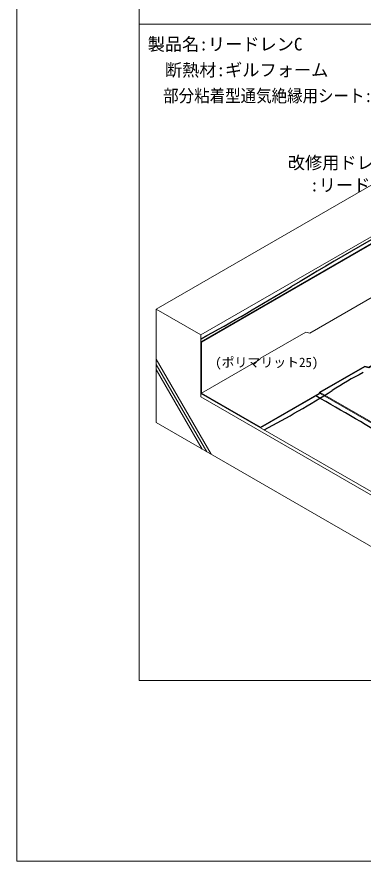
# Model space of a CAD drawing. Units: millimetres, scale not verified. Extents: x -2625 to 2625, y -3712 to 3713.
# Drawn here: x -2625 to -1619, y -3712 to -1258 of the extents above; entities that cross this region are included whole.
import ezdxf
from ezdxf.enums import TextEntityAlignment as Align

# ---------------------------------------------------------------- set-up
doc = ezdxf.new("R2010")
doc.units = ezdxf.units.MM
doc.header["$LTSCALE"] = 6
for name, color, linetype, lineweight in [('0-0_0', 7, 'Continuous', 18), ('0-1_WAKU', 7, 'Continuous', 18), ('0-2_KUTAI', 3, 'Continuous', 18), ('0-3_MOJI', 7, 'Continuous', 18), ('0-4_bousui', 1, 'Continuous', 18), ('0-5_HATCH', 9, 'Continuous', 18)]:
    doc.layers.add(name, color=color, linetype=linetype, lineweight=lineweight)
doc.layers.add('0-B_bousui4', color=7, linetype='Continuous')
doc.styles.add('ＭＳ ゴシック', font='')
doc.styles.get('ＭＳ ゴシック').set_extended_font_data('MS Gothic')

msp = doc.modelspace()

# ---------------------------------------------------------------- linework, layer by layer
at = {"layer": '0-0_0'}
msp.add_line((-2270, -1279.058), (2337.5, -1279.058), dxfattribs=at)
msp.add_lwpolyline([(-2625, -3712.391), (2625, -3712.391), (2625, 3712.609), (-2625, 3712.609)], close=True, dxfattribs=at)
at = {"layer": '0-1_WAKU'}
msp.add_lwpolyline([(-2270, 3037.609), (2337.5, 3037.609), (2337.5, -3187.391), (-2270, -3187.391)], close=True, dxfattribs=at)
at = {"layer": '0-2_KUTAI'}
for p, q in [((-2220, -2107.391), (-785.285, -1279.058)), ((-2090.096, -2182.391), (-525.477, -1279.058))]:
    msp.add_line(p, q, dxfattribs=at)
msp.add_lwpolyline([(-661.154, -3187.391), (-2090.096, -2362.391), (-2090.096, -2182.391), (-2220, -2107.391), (-2220, -2437.391), (-1180.77, -3037.391), (-1180.77, -3187.391)], dxfattribs=at)
at = {"layer": '0-4_bousui'}
for p, q in [((-2090.096, -2202.391), (-490.836, -1279.058)), ((-2088.364, -2203.391), (-487.372, -1279.058)), ((-2090.096, -2202.391), (-2088.364, -2203.391)), ((-2090.096, -2202.391), (-2088.364, -2203.391)), ((-2090.096, -2352.391), (-643.834, -3187.391)), ((-1208.482, -2658.891), (-1743.686, -2349.891)), ((-1209.565, -2660.766), (-1743.686, -2352.391)), ((-1916.891, -2452.391), (-1916.891, -2450.391))]:
    msp.add_line(p, q, dxfattribs=at)
for points in [[(-2088.364, -2351.391), (-1919.056, -2253.641), (-1916.891, -2249.891), (-1785.5, -2174.033), (-1773.67, -2177.203), (-934.787, -1692.874), (-924.395, -1674.874), (-791.058, -1597.891), (-786.728, -1597.891), (-234.492, -1279.058)], [(-1916.891, -2450.391), (-1747.583, -2352.641), (-1745.418, -2348.891), (-1614.027, -2273.033), (-1602.197, -2276.203), (-1342.283, -2126.141)], [(-1916.891, -2452.391), (-1743.686, -2352.391), (-1743.686, -2349.891), (-1613.782, -2274.891), (-1601.952, -2278.061), (-1340.551, -2127.141)], [(-1916.891, -2452.391), (-2090.096, -2352.391), (-2090.096, -2202.391)], [(-1916.891, -2450.391), (-2088.364, -2351.391), (-2088.364, -2203.391)]]:
    msp.add_lwpolyline(points, dxfattribs=at)
at = {"layer": '0-5_HATCH'}
for p, q in [((-2060.443, -2529.512), (-2220, -2253.151)), ((-2073.434, -2522.012), (-2220, -2268.151)), ((-2086.424, -2514.512), (-2220, -2283.151))]:
    msp.add_line(p, q, dxfattribs=at)
at = {"layer": '0-B_bousui4'}
for centre, radius, start, end in [((4373.894, -12319.97), 12003.487, 118.89746, 121.10254), ((-5895.681, 4702.394), 7876.782, 298.89746, 301.10254), ((-2082.862, -2205.239), 13.274, 118.89746, 123.02143), ((-1257.142, -3022.733), 815.187, 116.35191, 123.64809), ((-3131.46, -108.448), 2649.93, 297.53014, 302.46986), ((-4378.619, -7079.976), 5399.336, 58.1231, 60.94898)]:
    msp.add_arc(centre, radius, start, end, dxfattribs=at)

# ---------------------------------------------------------------- texts
at = {"layer": '0-3_MOJI', "style": 'ＭＳ ゴシック'}
for s, height, p in [('製品名:リードレンC', 36.66, (-2245, -1366.558)), ('\u3000断熱材:ギルフォーム', 36.66, (-2245, -1441.558)), ('改修用ドレイン', 36.66, (-1837.864, -1711.281)), (':リードレンC', 36.66, (-1772.89, -1776.281)), ('(ポリマリット25)', 27.49, (-2048.845, -2284.24))]:
    msp.add_text(s, height=height, dxfattribs=at).set_placement(p, align=Align.BOTTOM_LEFT)
at = {"layer": '0-3_MOJI', "style": 'ＭＳ ゴシック', "width": 0.9}
msp.add_text('\u3000部分粘着型通気絶縁用シート:ポリマリットPS', height=36.66, dxfattribs=at).set_placement((-2245, -1516.558), align=Align.BOTTOM_LEFT)

doc.saveas('drawing.dxf')
